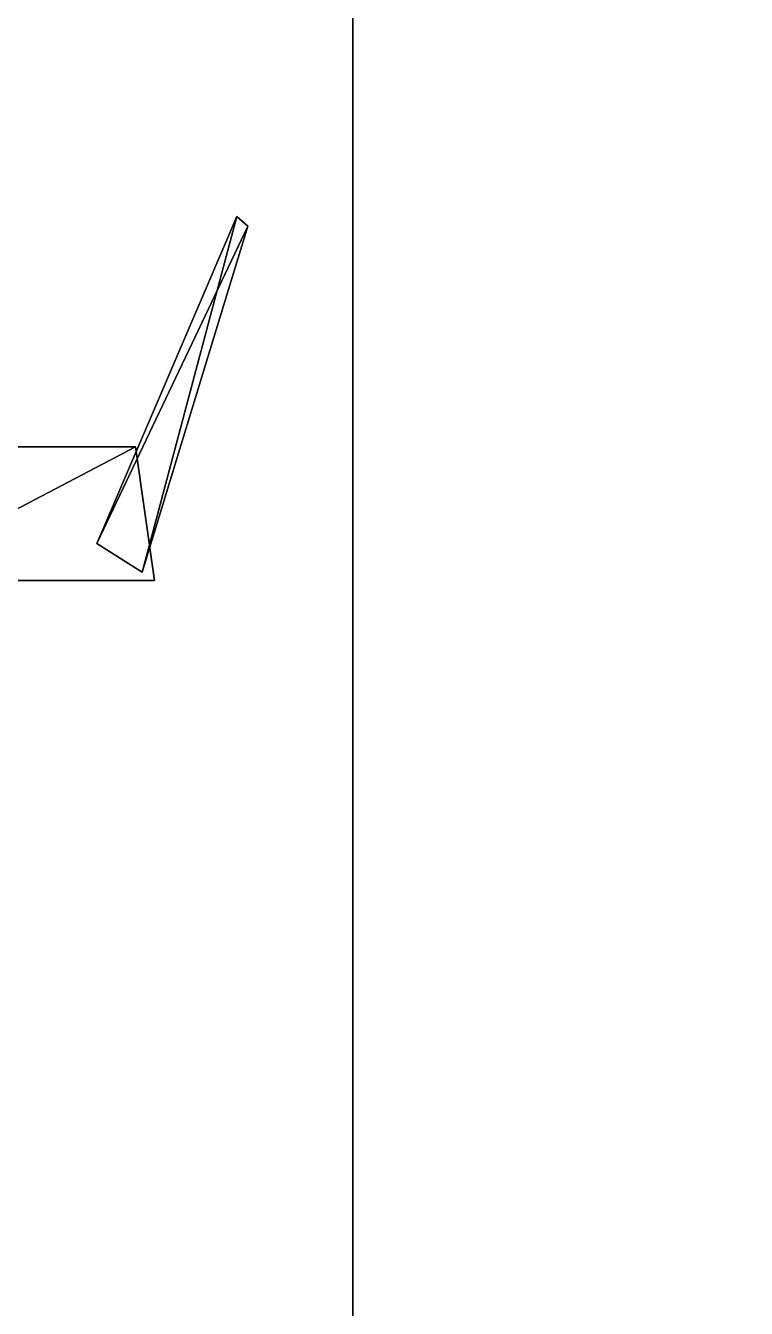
# Model space of a CAD drawing. Extents: x 0 to 4956, y -4930 to 0.
# Drawn here: x 670.8 to 708.6, y -2657.2 to -2589.9 of the extents above; entities that cross this region are included whole.
import ezdxf

# ---------------------------------------------------------------- set-up
doc = ezdxf.new("R2010")
doc.units = 0
for name, color, linetype in [('LAYER0', 7, 'CONTINUOUS'), ('LAYER373', 253, 'CONTINUOUS'), ('LAYER375', 253, 'CONTINUOUS'), ('LAYER377', 253, 'CONTINUOUS'), ('LAYER379', 253, 'CONTINUOUS'), ('LAYER381', 253, 'CONTINUOUS'), ('LAYER382', 9, 'CONTINUOUS'), ('LAYER698', 9, 'CONTINUOUS')]:
    doc.layers.add(name, color=color, linetype=linetype)

msp = doc.modelspace()

# ---------------------------------------------------------------- linework, layer by layer
at = {"layer": 'LAYER0', "invisible_edges": 1}
for points in [[(4956, 0), (0, -4930), (0, 0), (4956, 0)], [(4956, -4930, 5), (0, 0, 5), (0, -4930, 5), (4956, -4930, 5)], [(0, 0, 5), (4956, -4930, 5), (4956, 0, 5), (0, 0, 5)], [(0, -4930), (4956, 0), (4956, -4930), (0, -4930)]]:
    msp.add_3dface(points, dxfattribs=at)
at = {"layer": 'LAYER373'}
for points in [[(681.92, -2599.91, 182.3478), (682.5, -2600.41, 182.3478), (674.58, -2617.07, 182.3478), (681.92, -2599.91, 182.3478)], [(674.58, -2617.07, 193.6522), (676.96, -2618.57, 193.6522), (681.92, -2599.91, 193.6522), (674.58, -2617.07, 193.6522)], [(681.92, -2599.91, 193.6522), (676.96, -2618.57, 193.6522), (682.5, -2600.41, 193.6522), (681.92, -2599.91, 193.6522)], [(674.58, -2617.07, 182.3478), (682.5, -2600.41, 182.3478), (676.96, -2618.57, 182.3478), (674.58, -2617.07, 182.3478)], [(682.5, -2600.41, 182.3478), (682.5, -2600.41, 193.6522), (676.96, -2618.57, 182.3478), (682.5, -2600.41, 182.3478)], [(676.96, -2618.57, 182.3478), (682.5, -2600.41, 193.6522), (676.96, -2618.57, 193.6522), (676.96, -2618.57, 182.3478)], [(663.23, -2619, 194.7826), (677.6, -2619, 194.7826), (676.6, -2612, 194.7826), (663.23, -2619, 194.7826)], [(663.23, -2619, 194.7826), (676.6, -2612, 194.7826), (668.38, -2612, 194.7826), (663.23, -2619, 194.7826)], [(677.6, -2619, 181.2174), (663.23, -2619, 181.2174), (676.6, -2612, 181.2174), (677.6, -2619, 181.2174)], [(676.6, -2612, 181.2174), (663.23, -2619, 181.2174), (668.38, -2612, 181.2174), (676.6, -2612, 181.2174)], [(663.23, -2619, 194.7826), (663.23, -2619, 181.2174), (677.6, -2619, 181.2174), (663.23, -2619, 194.7826)], [(663.23, -2619, 194.7826), (677.6, -2619, 181.2174), (677.6, -2619, 194.7826), (663.23, -2619, 194.7826)]]:
    msp.add_3dface(points, dxfattribs=at)
at = {"layer": 'LAYER375'}
for points in [[(681.92, -2599.91, 745.8478), (682.5, -2600.41, 745.8478), (674.58, -2617.07, 745.8478), (681.92, -2599.91, 745.8478)], [(674.58, -2617.07, 757.1522), (676.96, -2618.57, 757.1522), (681.92, -2599.91, 757.1522), (674.58, -2617.07, 757.1522)], [(681.92, -2599.91, 757.1522), (676.96, -2618.57, 757.1522), (682.5, -2600.41, 757.1522), (681.92, -2599.91, 757.1522)], [(674.58, -2617.07, 745.8478), (682.5, -2600.41, 745.8478), (676.96, -2618.57, 745.8478), (674.58, -2617.07, 745.8478)], [(682.5, -2600.41, 745.8478), (682.5, -2600.41, 757.1522), (676.96, -2618.57, 745.8478), (682.5, -2600.41, 745.8478)], [(676.96, -2618.57, 745.8478), (682.5, -2600.41, 757.1522), (676.96, -2618.57, 757.1522), (676.96, -2618.57, 745.8478)], [(663.23, -2619, 758.2826), (677.6, -2619, 758.2826), (676.6, -2612, 758.2826), (663.23, -2619, 758.2826)], [(663.23, -2619, 758.2826), (676.6, -2612, 758.2826), (668.38, -2612, 758.2826), (663.23, -2619, 758.2826)], [(677.6, -2619, 744.7174), (663.23, -2619, 744.7174), (676.6, -2612, 744.7174), (677.6, -2619, 744.7174)], [(676.6, -2612, 744.7174), (663.23, -2619, 744.7174), (668.38, -2612, 744.7174), (676.6, -2612, 744.7174)], [(663.23, -2619, 758.2826), (663.23, -2619, 744.7174), (677.6, -2619, 744.7174), (663.23, -2619, 758.2826)], [(663.23, -2619, 758.2826), (677.6, -2619, 744.7174), (677.6, -2619, 758.2826), (663.23, -2619, 758.2826)]]:
    msp.add_3dface(points, dxfattribs=at)
at = {"layer": 'LAYER377'}
for points in [[(681.92, -2599.91, 1309.348), (682.5, -2600.41, 1309.348), (674.58, -2617.07, 1309.348), (681.92, -2599.91, 1309.348)], [(674.58, -2617.07, 1320.652), (676.96, -2618.57, 1320.652), (681.92, -2599.91, 1320.652), (674.58, -2617.07, 1320.652)], [(681.92, -2599.91, 1320.652), (676.96, -2618.57, 1320.652), (682.5, -2600.41, 1320.652), (681.92, -2599.91, 1320.652)], [(674.58, -2617.07, 1309.348), (682.5, -2600.41, 1309.348), (676.96, -2618.57, 1309.348), (674.58, -2617.07, 1309.348)], [(682.5, -2600.41, 1309.348), (682.5, -2600.41, 1320.652), (676.96, -2618.57, 1309.348), (682.5, -2600.41, 1309.348)], [(676.96, -2618.57, 1309.348), (682.5, -2600.41, 1320.652), (676.96, -2618.57, 1320.652), (676.96, -2618.57, 1309.348)], [(663.23, -2619, 1321.783), (677.6, -2619, 1321.783), (676.6, -2612, 1321.783), (663.23, -2619, 1321.783)], [(663.23, -2619, 1321.783), (676.6, -2612, 1321.783), (668.38, -2612, 1321.783), (663.23, -2619, 1321.783)], [(677.6, -2619, 1308.217), (663.23, -2619, 1308.217), (676.6, -2612, 1308.217), (677.6, -2619, 1308.217)], [(676.6, -2612, 1308.217), (663.23, -2619, 1308.217), (668.38, -2612, 1308.217), (676.6, -2612, 1308.217)], [(663.23, -2619, 1321.783), (663.23, -2619, 1308.217), (677.6, -2619, 1308.217), (663.23, -2619, 1321.783)], [(663.23, -2619, 1321.783), (677.6, -2619, 1308.217), (677.6, -2619, 1321.783), (663.23, -2619, 1321.783)]]:
    msp.add_3dface(points, dxfattribs=at)
at = {"layer": 'LAYER379'}
for points in [[(681.92, -2599.91, 1872.848), (682.5, -2600.41, 1872.848), (674.58, -2617.07, 1872.848), (681.92, -2599.91, 1872.848)], [(674.58, -2617.07, 1884.152), (676.96, -2618.57, 1884.152), (681.92, -2599.91, 1884.152), (674.58, -2617.07, 1884.152)], [(681.92, -2599.91, 1884.152), (676.96, -2618.57, 1884.152), (682.5, -2600.41, 1884.152), (681.92, -2599.91, 1884.152)], [(674.58, -2617.07, 1872.848), (682.5, -2600.41, 1872.848), (676.96, -2618.57, 1872.848), (674.58, -2617.07, 1872.848)], [(682.5, -2600.41, 1872.848), (682.5, -2600.41, 1884.152), (676.96, -2618.57, 1872.848), (682.5, -2600.41, 1872.848)], [(676.96, -2618.57, 1872.848), (682.5, -2600.41, 1884.152), (676.96, -2618.57, 1884.152), (676.96, -2618.57, 1872.848)], [(663.23, -2619, 1885.283), (677.6, -2619, 1885.283), (676.6, -2612, 1885.283), (663.23, -2619, 1885.283)], [(663.23, -2619, 1885.283), (676.6, -2612, 1885.283), (668.38, -2612, 1885.283), (663.23, -2619, 1885.283)], [(677.6, -2619, 1871.717), (663.23, -2619, 1871.717), (676.6, -2612, 1871.717), (677.6, -2619, 1871.717)], [(676.6, -2612, 1871.717), (663.23, -2619, 1871.717), (668.38, -2612, 1871.717), (676.6, -2612, 1871.717)], [(663.23, -2619, 1885.283), (663.23, -2619, 1871.717), (677.6, -2619, 1871.717), (663.23, -2619, 1885.283)], [(663.23, -2619, 1885.283), (677.6, -2619, 1871.717), (677.6, -2619, 1885.283), (663.23, -2619, 1885.283)]]:
    msp.add_3dface(points, dxfattribs=at)
at = {"layer": 'LAYER381'}
for points in [[(681.92, -2599.91, 2436.348), (682.5, -2600.41, 2436.348), (674.58, -2617.07, 2436.348), (681.92, -2599.91, 2436.348)], [(674.58, -2617.07, 2447.652), (676.96, -2618.57, 2447.652), (681.92, -2599.91, 2447.652), (674.58, -2617.07, 2447.652)], [(681.92, -2599.91, 2447.652), (676.96, -2618.57, 2447.652), (682.5, -2600.41, 2447.652), (681.92, -2599.91, 2447.652)], [(674.58, -2617.07, 2436.348), (682.5, -2600.41, 2436.348), (676.96, -2618.57, 2436.348), (674.58, -2617.07, 2436.348)], [(682.5, -2600.41, 2436.348), (682.5, -2600.41, 2447.652), (676.96, -2618.57, 2436.348), (682.5, -2600.41, 2436.348)], [(676.96, -2618.57, 2436.348), (682.5, -2600.41, 2447.652), (676.96, -2618.57, 2447.652), (676.96, -2618.57, 2436.348)], [(663.23, -2619, 2448.783), (677.6, -2619, 2448.783), (676.6, -2612, 2448.783), (663.23, -2619, 2448.783)], [(663.23, -2619, 2448.783), (676.6, -2612, 2448.783), (668.38, -2612, 2448.783), (663.23, -2619, 2448.783)], [(677.6, -2619, 2435.217), (663.23, -2619, 2435.217), (676.6, -2612, 2435.217), (677.6, -2619, 2435.217)], [(676.6, -2612, 2435.217), (663.23, -2619, 2435.217), (668.38, -2612, 2435.217), (676.6, -2612, 2435.217)], [(663.23, -2619, 2448.783), (663.23, -2619, 2435.217), (677.6, -2619, 2435.217), (663.23, -2619, 2448.783)], [(663.23, -2619, 2448.783), (677.6, -2619, 2435.217), (677.6, -2619, 2448.783), (663.23, -2619, 2448.783)]]:
    msp.add_3dface(points, dxfattribs=at)
at = {"layer": 'LAYER382', "invisible_edges": 1}
for points in [[(688, -2980.5, 88), (670, -2584.5, 88), (688, -2584.5, 88), (688, -2980.5, 88)], [(670, -2584.5, 88), (688, -2980.5, 88), (670, -2980.5, 88), (670, -2584.5, 88)], [(670, -2980.5, 2542), (688, -2584.5, 2542), (670, -2584.5, 2542), (670, -2980.5, 2542)], [(688, -2584.5, 2542), (670, -2980.5, 2542), (688, -2980.5, 2542), (688, -2584.5, 2542)], [(688, -2584.5, 2542), (688, -2980.5, 88), (688, -2584.5, 88), (688, -2584.5, 2542)], [(688, -2980.5, 88), (688, -2584.5, 2542), (688, -2980.5, 2542), (688, -2980.5, 88)]]:
    msp.add_3dface(points, dxfattribs=at)
at = {"layer": 'LAYER698', "invisible_edges": 1}
for points in [[(688, -1787, 5), (670, -3390, 5), (670, -1787, 5), (688, -1787, 5)], [(670, -3390, 5), (688, -1787, 5), (688, -3390, 5), (670, -3390, 5)], [(688, -3390, 85), (670, -1787, 85), (670, -3390, 85), (688, -3390, 85)], [(670, -1787, 85), (688, -3390, 85), (688, -1787, 85), (670, -1787, 85)], [(688, -1787, 5), (688, -3390, 85), (688, -3390, 5), (688, -1787, 5)], [(688, -3390, 85), (688, -1787, 5), (688, -1787, 85), (688, -3390, 85)]]:
    msp.add_3dface(points, dxfattribs=at)

doc.saveas('drawing.dxf')
